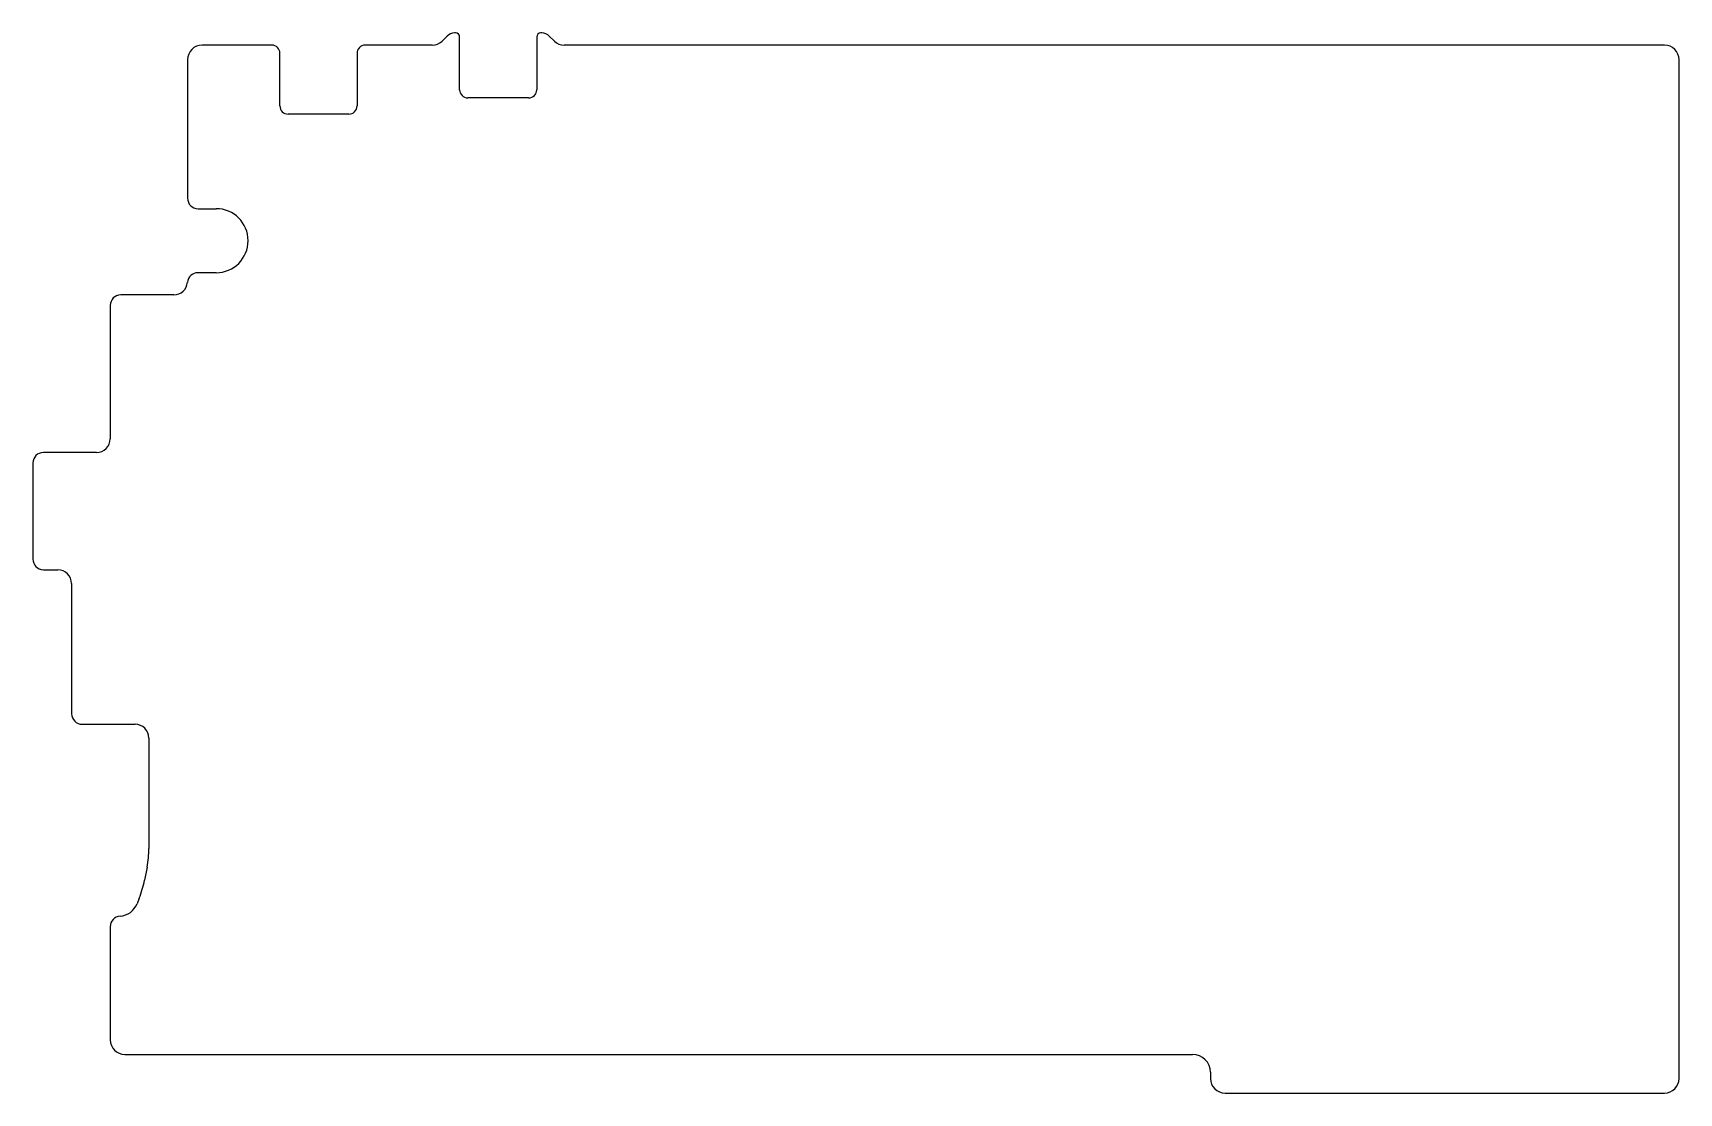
# Model space of a CAD drawing. Header units: millimetres. Extents: x -11 to 192, y -7 to 124.
import ezdxf

# ---------------------------------------------------------------- set-up
doc = ezdxf.new("R2010")
doc.units = ezdxf.units.MM

msp = doc.modelspace()

# ---------------------------------------------------------------- linework, layer by layer
at = {"color": 7, "linetype": 'Continuous', "lineweight": 25}
for p, q in [((40.77, 124.12), (40.65, 124.12)), ((51.4, 124.12), (51.27, 124.12)), ((18.12, 122.62), (9.53, 122.62)), ((37.9, 122.62), (29.62, 122.62)), ((39.73, 123.74), (39.11, 123.12)), ((41.27, 117.12), (41.27, 123.62)), ((50.77, 123.62), (50.77, 117.12)), ((52.94, 123.12), (52.32, 123.74)), ((189.76, 122.62), (54.15, 122.62)), ((7.72, 120.82), (7.72, 103.76)), ((19.12, 115.12), (19.12, 121.62)), ((28.62, 121.62), (28.62, 115.12)), ((191.56, -4.76), (191.56, 120.82)), ((49.77, 116.12), (42.27, 116.12)), ((27.62, 114.12), (20.12, 114.12)), ((9.03, 102.46), (11.25, 102.46)), ((11.25, 94.56), (9.01, 94.56)), ((6.03, 91.83), (-0.5, 91.83)), ((-1.8, 90.53), (-1.8, 74.1)), ((-11.32, 71.1), (-11.32, 59.25)), ((-3.5, 72.4), (-10.03, 72.4)), ((-10.03, 57.95), (-8.26, 57.95)), ((-6.56, 56.25), (-6.56, 40.2)), ((-5.26, 38.9), (1.26, 38.9)), ((2.96, 37.2), (2.96, 23.6)), ((2.74, 21.29), (2.43, 19.68)), ((1.78, 17.46), (1.51, 16.78)), ((-1.8, 13.95), (-1.8, 0)), ((0, -1.8), (131.61, -1.8)), ((133.81, -4), (133.81, -4.76)), ((135.61, -6.56), (189.76, -6.56))]:
    msp.add_line(p, q, dxfattribs=at)
for centre, radius, start, end in [((40.65, 122.82), 1.3, 90, 135), ((40.77, 123.62), 0.5, 0, 90), ((51.27, 123.62), 0.5, 90, 180), ((51.4, 122.82), 1.3, 45, 90), ((9.53, 120.82), 1.8, 90, 180), ((18.12, 121.62), 1, 0, 90), ((29.62, 121.62), 1, 90, 180), ((37.9, 124.32), 1.7, 270, 315), ((54.15, 124.32), 1.7, 225, 270), ((189.76, 120.82), 1.8, 0, 90), ((42.27, 117.12), 1, 180, 270), ((49.77, 117.12), 1, 270, 0), ((20.12, 115.12), 1, 180, 270), ((27.62, 115.12), 1, 270, 0), ((9.03, 103.76), 1.3, 180, 270), ((11.25, 98.51), 3.95, 270, 90), ((6.03, 93.53), 1.7, 270, 354.9802), ((9.01, 93.26), 1.3, 90, 174.9802), ((-0.5, 90.53), 1.3, 90, 180), ((-3.5, 74.1), 1.7, 270, 0), ((-10.03, 71.1), 1.3, 90, 180), ((-10.03, 59.25), 1.3, 180, 270), ((-8.26, 56.25), 1.7, 0, 90), ((-5.26, 40.2), 1.3, 180, 270), ((1.26, 37.2), 1.7, 0, 90), ((-9.24, 23.6), 12.2, 349.0993, 0), ((-9.55, 21.99), 12.2, 338.1986, 349.0993), ((-0.76, 17.69), 2.45, 274.0456, 338.1986), ((-0.5, 13.95), 1.3, 94.0456, 180), ((0, 0), 1.8, 180, 270), ((131.61, -4), 2.2, 0, 90), ((135.61, -4.76), 1.8, 180, 270), ((189.76, -4.76), 1.8, 270, 0)]:
    msp.add_arc(centre, radius, start, end, dxfattribs=at)

doc.saveas('drawing.dxf')
